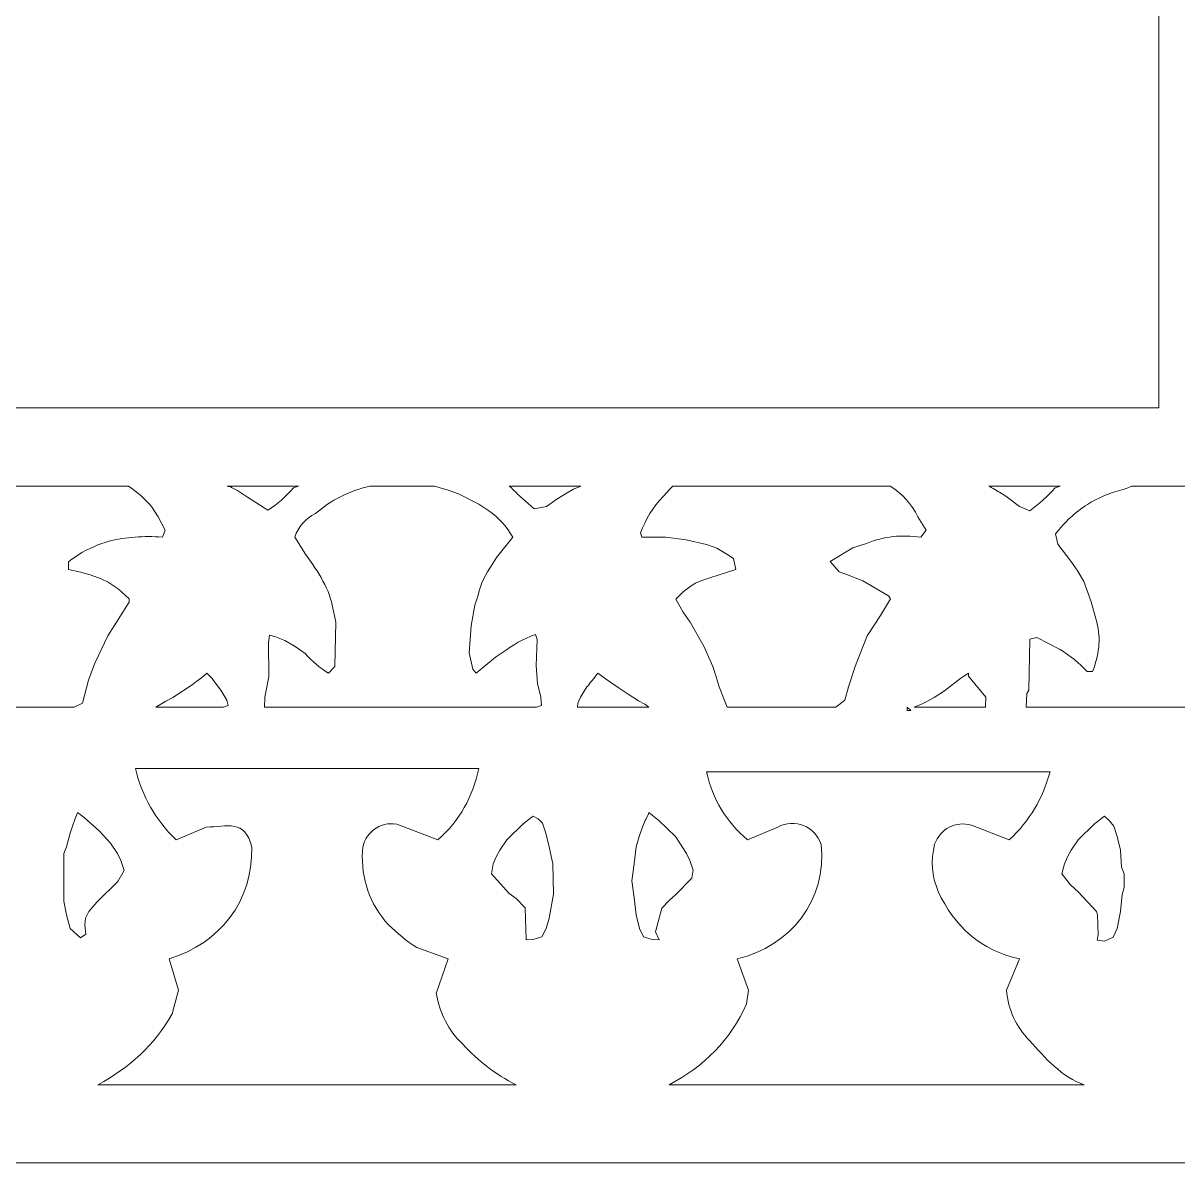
# Model space of a CAD drawing. Header units: centimetres. Extents: x -13.8 to 13.8, y -13.7 to 13.7.
# Drawn here: x -7.353 to -3.451, y 0.85 to 4.7 of the extents above; entities that cross this region are included whole.
import ezdxf

# ---------------------------------------------------------------- set-up
doc = ezdxf.new("R2010")
doc.units = ezdxf.units.CM
doc.header["$MEASUREMENT"] = 0
doc.layers.add('Layer 1', color=7, linetype='Continuous')

msp = doc.modelspace()

# ---------------------------------------------------------------- linework, layer by layer
at = {"layer": 'Layer 1', "lineweight": 0}
msp.add_lwpolyline([(-13.76315, 0.85022), (-0.94195, 0.85022), (-0.94195, 13.67104), (-13.76315, 13.67104), (-13.76315, 0.85022)], close=True, dxfattribs=at)
at = {"layer": 'Layer 1', "color": 7, "lineweight": 0}
msp.add_lwpolyline([(-11.18949, 3.40061), (-3.51539, 3.40061), (-3.51539, 11.10919), (-11.18949, 11.10919), (-11.18949, 3.40061)], close=True, dxfattribs=at)
for points, knots in [([(-7.7203, 3.1364), (-7.7203, 3.1364), (-6.99659, 3.1364), (-6.99659, 3.1364), (-6.99659, 3.1364), (-6.96688, 3.11621), (-6.94193, 3.09505), (-6.91925, 3.06705), (-6.91925, 3.06705), (-6.91925, 3.06705), (-6.8962, 3.03257), (-6.8962, 3.03257), (-6.8962, 3.03257), (-6.8962, 3.03257), (-6.87315, 2.9878), (-6.87315, 2.9878), (-6.87315, 2.9878), (-6.87315, 2.9878), (-6.88172, 2.96399), (-6.88172, 2.96399), (-6.88172, 2.96399), (-6.94591, 2.96857), (-7.00306, 2.96494), (-7.06537, 2.94952), (-7.06537, 2.94952), (-7.06537, 2.94952), (-7.09985, 2.93769), (-7.09985, 2.93769), (-7.09985, 2.93769), (-7.13642, 2.92226), (-7.16862, 2.9057), (-7.19949, 2.88073), (-7.19949, 2.88073), (-7.19949, 2.88073), (-7.19949, 2.85464), (-7.19949, 2.85464), (-7.19949, 2.85464), (-7.19949, 2.85464), (-7.15739, 2.84607), (-7.15739, 2.84607), (-7.15739, 2.84607), (-7.15739, 2.84607), (-7.1231, 2.83541), (-7.1231, 2.83541), (-7.1231, 2.83541), (-7.1231, 2.83541), (-7.08862, 2.82303), (-7.08862, 2.82303), (-7.08862, 2.82303), (-7.08862, 2.82303), (-7.06539, 2.8116), (-7.06539, 2.8116), (-7.06539, 2.8116), (-7.06539, 2.8116), (-7.03091, 2.78951), (-7.03091, 2.78951), (-7.03091, 2.78951), (-7.03091, 2.78951), (-6.99376, 2.75522), (-6.99376, 2.75522), (-6.99376, 2.75522), (-6.99376, 2.75522), (-6.99376, 2.74437), (-6.99376, 2.74437), (-6.99376, 2.74437), (-6.99376, 2.74437), (-7.04443, 2.66494), (-7.04443, 2.66494), (-7.04443, 2.66494), (-7.04443, 2.66494), (-7.06652, 2.63046), (-7.06652, 2.63046), (-7.06652, 2.63046), (-7.06652, 2.63046), (-7.11052, 2.53862), (-7.11052, 2.53862), (-7.11052, 2.53862), (-7.11052, 2.53862), (-7.13166, 2.4811), (-7.13166, 2.4811), (-7.13166, 2.4811), (-7.13166, 2.4811), (-7.15166, 2.40358), (-7.15166, 2.40358), (-7.15166, 2.40358), (-7.15166, 2.40358), (-7.18024, 2.38948), (-7.18024, 2.38948), (-7.18024, 2.38948), (-7.18024, 2.38948), (-7.54793, 2.38948), (-7.54793, 2.38948), (-7.54793, 2.38948), (-7.54793, 2.38948), (-7.5624, 2.43539), (-7.5624, 2.43539), (-7.5624, 2.43539), (-7.5624, 2.43539), (-7.57288, 2.46987), (-7.57288, 2.46987), (-7.57288, 2.46987), (-7.57288, 2.46987), (-7.5845, 2.50416), (-7.5845, 2.50416), (-7.5845, 2.50416), (-7.5845, 2.50416), (-7.60622, 2.5615), (-7.60622, 2.5615), (-7.60622, 2.5615), (-7.60622, 2.5615), (-7.61993, 2.59598), (-7.61993, 2.59598), (-7.61993, 2.59598), (-7.61993, 2.59598), (-7.63136, 2.61903), (-7.63136, 2.61903), (-7.63136, 2.61903), (-7.63136, 2.61903), (-7.65232, 2.65351), (-7.65232, 2.65351), (-7.65232, 2.65351), (-7.65232, 2.65351), (-7.68412, 2.69923), (-7.68412, 2.69923), (-7.68412, 2.69923), (-7.68412, 2.69923), (-7.69822, 2.72246), (-7.69822, 2.72246), (-7.69822, 2.72246), (-7.69822, 2.72246), (-7.67441, 2.79141), (-7.67441, 2.79141), (-7.67441, 2.79141), (-7.62983, 2.81885), (-7.58773, 2.83636), (-7.53648, 2.84798), (-7.53648, 2.84798), (-7.53648, 2.84798), (-7.50219, 2.87084), (-7.50219, 2.87084), (-7.50219, 2.87084), (-7.50219, 2.87084), (-7.55971, 2.91579), (-7.55971, 2.91579), (-7.55971, 2.91579), (-7.55971, 2.91579), (-7.60543, 2.93122), (-7.60543, 2.93122), (-7.60543, 2.93122), (-7.60543, 2.93122), (-7.63991, 2.94265), (-7.63991, 2.94265), (-7.63991, 2.94265), (-7.63991, 2.94265), (-7.70886, 2.96189), (-7.70886, 2.96189), (-7.70886, 2.96189), (-7.70886, 2.96189), (-7.81192, 2.96398), (-7.81192, 2.96398), (-7.81192, 2.96398), (-7.81192, 2.96398), (-7.83232, 2.99808), (-7.83232, 2.99808), (-7.83232, 2.99808), (-7.83232, 2.99808), (-7.82089, 3.02113), (-7.82089, 3.02113), (-7.82089, 3.02113), (-7.82089, 3.02113), (-7.78755, 3.06704), (-7.78755, 3.06704), (-7.78755, 3.06704), (-7.78756, 3.06705), (-7.72507, 3.1305), (-7.7203, 3.1364)], [0, 0, 0, 0, 0.0222222, 0.0222222, 0.0222222, 0.0222222, 0.0444444, 0.0444444, 0.0444444, 0.0444444, 0.0666667, 0.0666667, 0.0666667, 0.0666667, 0.0888889, 0.0888889, 0.0888889, 0.0888889, 0.1111111, 0.1111111, 0.1111111, 0.1111111, 0.1333333, 0.1333333, 0.1333333, 0.1333333, 0.1555556, 0.1555556, 0.1555556, 0.1555556, 0.1777778, 0.1777778, 0.1777778, 0.1777778, 0.2, 0.2, 0.2, 0.2, 0.2222222, 0.2222222, 0.2222222, 0.2222222, 0.2444444, 0.2444444, 0.2444444, 0.2444444, 0.2666667, 0.2666667, 0.2666667, 0.2666667, 0.2888889, 0.2888889, 0.2888889, 0.2888889, 0.3111111, 0.3111111, 0.3111111, 0.3111111, 0.3333333, 0.3333333, 0.3333333, 0.3333333, 0.3555556, 0.3555556, 0.3555556, 0.3555556, 0.3777778, 0.3777778, 0.3777778, 0.3777778, 0.4, 0.4, 0.4, 0.4, 0.4222222, 0.4222222, 0.4222222, 0.4222222, 0.4444444, 0.4444444, 0.4444444, 0.4444444, 0.4666667, 0.4666667, 0.4666667, 0.4666667, 0.4888889, 0.4888889, 0.4888889, 0.4888889, 0.5111111, 0.5111111, 0.5111111, 0.5111111, 0.5333333, 0.5333333, 0.5333333, 0.5333333, 0.5555556, 0.5555556, 0.5555556, 0.5555556, 0.5777778, 0.5777778, 0.5777778, 0.5777778, 0.6, 0.6, 0.6, 0.6, 0.6222222, 0.6222222, 0.6222222, 0.6222222, 0.6444444, 0.6444444, 0.6444444, 0.6444444, 0.6666667, 0.6666667, 0.6666667, 0.6666667, 0.6888889, 0.6888889, 0.6888889, 0.6888889, 0.7111111, 0.7111111, 0.7111111, 0.7111111, 0.7333333, 0.7333333, 0.7333333, 0.7333333, 0.7555556, 0.7555556, 0.7555556, 0.7555556, 0.7777778, 0.7777778, 0.7777778, 0.7777778, 0.8, 0.8, 0.8, 0.8, 0.8222222, 0.8222222, 0.8222222, 0.8222222, 0.8444444, 0.8444444, 0.8444444, 0.8444444, 0.8666667, 0.8666667, 0.8666667, 0.8666667, 0.8888889, 0.8888889, 0.8888889, 0.8888889, 0.9111111, 0.9111111, 0.9111111, 0.9111111, 0.9333333, 0.9333333, 0.9333333, 0.9333333, 0.9555556, 0.9555556, 0.9555556, 0.9555556, 1, 1, 1, 1]), ([(-6.66321, 3.1364), (-6.66321, 3.1364), (-6.42205, 3.1364), (-6.42205, 3.1364), (-6.42205, 3.1364), (-6.42205, 3.1364), (-6.43959, 3.1305), (-6.43959, 3.1305), (-6.43959, 3.1305), (-6.46568, 3.10079), (-6.49198, 3.07544), (-6.52569, 3.05467), (-6.52569, 3.05467), (-6.52569, 3.05467), (-6.59464, 3.09867), (-6.59464, 3.09867), (-6.59464, 3.09867), (-6.59464, 3.09867), (-6.62798, 3.1219), (-6.62798, 3.1219), (-6.62798, 3.1219), (-6.62798, 3.1219), (-6.64798, 3.13219), (-6.64798, 3.13219), (-6.64798, 3.13219), (-6.64797, 3.13222), (-6.65676, 3.13431), (-6.66321, 3.1364)], [0, 0, 0, 0, 0.125, 0.125, 0.125, 0.125, 0.25, 0.25, 0.25, 0.25, 0.375, 0.375, 0.375, 0.375, 0.5, 0.5, 0.5, 0.5, 0.625, 0.625, 0.625, 0.625, 0.75, 0.75, 0.75, 0.75, 1, 1, 1, 1]), ([(-6.18069, 3.1364), (-6.18069, 3.1364), (-5.96257, 3.1364), (-5.96257, 3.1364), (-5.96257, 3.1364), (-5.96257, 3.1364), (-5.91666, 3.12251), (-5.91666, 3.12251), (-5.91666, 3.12251), (-5.91666, 3.12251), (-5.88218, 3.11013), (-5.88218, 3.11013), (-5.88218, 3.11013), (-5.88218, 3.11013), (-5.81341, 3.07565), (-5.81341, 3.07565), (-5.81341, 3.07565), (-5.81341, 3.07565), (-5.77893, 3.053), (-5.77893, 3.053), (-5.77893, 3.053), (-5.74445, 3.02821), (-5.71948, 3.0008), (-5.69852, 2.96384), (-5.69852, 2.96384), (-5.69852, 2.96384), (-5.75302, 2.8947), (-5.75302, 2.8947), (-5.75302, 2.8947), (-5.75302, 2.8947), (-5.76749, 2.87165), (-5.76749, 2.87165), (-5.76749, 2.87165), (-5.79072, 2.83926), (-5.80673, 2.80725), (-5.81533, 2.76841), (-5.81533, 2.76841), (-5.81533, 2.76841), (-5.82676, 2.73372), (-5.82676, 2.73372), (-5.82676, 2.73372), (-5.82676, 2.73372), (-5.83914, 2.66495), (-5.83914, 2.66495), (-5.83914, 2.66495), (-5.83914, 2.66495), (-5.84504, 2.57311), (-5.84504, 2.57311), (-5.84504, 2.57311), (-5.84504, 2.57311), (-5.83324, 2.51768), (-5.83324, 2.51768), (-5.83324, 2.51768), (-5.83324, 2.51768), (-5.822, 2.50416), (-5.822, 2.50416), (-5.822, 2.50416), (-5.822, 2.50416), (-5.75609, 2.55866), (-5.75609, 2.55866), (-5.75609, 2.55866), (-5.75609, 2.55866), (-5.73302, 2.57427), (-5.73302, 2.57427), (-5.73302, 2.57427), (-5.69759, 2.59922), (-5.66349, 2.62076), (-5.62197, 2.63523), (-5.62197, 2.63523), (-5.62197, 2.63523), (-5.61625, 2.61827), (-5.61625, 2.61827), (-5.61625, 2.61827), (-5.61625, 2.61827), (-5.61892, 2.53064), (-5.61892, 2.53064), (-5.61892, 2.53064), (-5.61892, 2.53064), (-5.61511, 2.46987), (-5.61511, 2.46987), (-5.61511, 2.46987), (-5.61511, 2.46987), (-5.60368, 2.42357), (-5.60368, 2.42357), (-5.60368, 2.42357), (-5.60368, 2.42357), (-5.60177, 2.39499), (-5.60177, 2.39499), (-5.60177, 2.39499), (-5.60177, 2.39499), (-5.61796, 2.38946), (-5.61796, 2.38946), (-5.61796, 2.38946), (-5.61796, 2.38946), (-6.53717, 2.38948), (-6.53717, 2.38948), (-6.53717, 2.38948), (-6.53717, 2.38948), (-6.53545, 2.42358), (-6.53545, 2.42358), (-6.53545, 2.42358), (-6.53545, 2.42358), (-6.5227, 2.49253), (-6.5227, 2.49253), (-6.5227, 2.49253), (-6.5227, 2.49253), (-6.52365, 2.6076), (-6.52365, 2.6076), (-6.52365, 2.6076), (-6.52365, 2.6076), (-6.51984, 2.63237), (-6.51984, 2.63237), (-6.51984, 2.63237), (-6.51984, 2.63237), (-6.50156, 2.62875), (-6.50156, 2.62875), (-6.50156, 2.62875), (-6.50156, 2.62875), (-6.46822, 2.61523), (-6.46822, 2.61523), (-6.46822, 2.61523), (-6.46822, 2.61523), (-6.43374, 2.59427), (-6.43374, 2.59427), (-6.43374, 2.59427), (-6.43374, 2.59427), (-6.39926, 2.57046), (-6.39926, 2.57046), (-6.39926, 2.57046), (-6.37545, 2.54456), (-6.35126, 2.52246), (-6.32057, 2.50434), (-6.32057, 2.50434), (-6.32057, 2.50434), (-6.29961, 2.52701), (-6.29961, 2.52701), (-6.29961, 2.52701), (-6.29961, 2.52701), (-6.2958, 2.67695), (-6.2958, 2.67695), (-6.2958, 2.67695), (-6.2958, 2.67695), (-6.31027, 2.74553), (-6.31027, 2.74553), (-6.31027, 2.74553), (-6.31027, 2.74553), (-6.3217, 2.78001), (-6.3217, 2.78001), (-6.3217, 2.78001), (-6.33694, 2.81277), (-6.35295, 2.8425), (-6.37427, 2.87182), (-6.37427, 2.87182), (-6.37427, 2.87182), (-6.39827, 2.90611), (-6.39827, 2.90611), (-6.39827, 2.90611), (-6.39827, 2.90611), (-6.43484, 2.96363), (-6.43484, 2.96363), (-6.43484, 2.96363), (-6.42169, 3.00041), (-6.39978, 3.0261), (-6.36475, 3.04401), (-6.36475, 3.04401), (-6.31079, 3.08859), (-6.25499, 3.11944), (-6.18069, 3.1364)], [0, 0, 0, 0, 0.0232558, 0.0232558, 0.0232558, 0.0232558, 0.0465116, 0.0465116, 0.0465116, 0.0465116, 0.0697674, 0.0697674, 0.0697674, 0.0697674, 0.0930233, 0.0930233, 0.0930233, 0.0930233, 0.1162791, 0.1162791, 0.1162791, 0.1162791, 0.1395349, 0.1395349, 0.1395349, 0.1395349, 0.1627907, 0.1627907, 0.1627907, 0.1627907, 0.1860465, 0.1860465, 0.1860465, 0.1860465, 0.2093023, 0.2093023, 0.2093023, 0.2093023, 0.2325581, 0.2325581, 0.2325581, 0.2325581, 0.255814, 0.255814, 0.255814, 0.255814, 0.2790698, 0.2790698, 0.2790698, 0.2790698, 0.3023256, 0.3023256, 0.3023256, 0.3023256, 0.3255814, 0.3255814, 0.3255814, 0.3255814, 0.3488372, 0.3488372, 0.3488372, 0.3488372, 0.372093, 0.372093, 0.372093, 0.372093, 0.3953488, 0.3953488, 0.3953488, 0.3953488, 0.4186047, 0.4186047, 0.4186047, 0.4186047, 0.4418605, 0.4418605, 0.4418605, 0.4418605, 0.4651163, 0.4651163, 0.4651163, 0.4651163, 0.4883721, 0.4883721, 0.4883721, 0.4883721, 0.5116279, 0.5116279, 0.5116279, 0.5116279, 0.5348837, 0.5348837, 0.5348837, 0.5348837, 0.5581395, 0.5581395, 0.5581395, 0.5581395, 0.5813953, 0.5813953, 0.5813953, 0.5813953, 0.6046512, 0.6046512, 0.6046512, 0.6046512, 0.627907, 0.627907, 0.627907, 0.627907, 0.6511628, 0.6511628, 0.6511628, 0.6511628, 0.6744186, 0.6744186, 0.6744186, 0.6744186, 0.6976744, 0.6976744, 0.6976744, 0.6976744, 0.7209302, 0.7209302, 0.7209302, 0.7209302, 0.744186, 0.744186, 0.744186, 0.744186, 0.7674419, 0.7674419, 0.7674419, 0.7674419, 0.7906977, 0.7906977, 0.7906977, 0.7906977, 0.8139535, 0.8139535, 0.8139535, 0.8139535, 0.8372093, 0.8372093, 0.8372093, 0.8372093, 0.8604651, 0.8604651, 0.8604651, 0.8604651, 0.8837209, 0.8837209, 0.8837209, 0.8837209, 0.9069767, 0.9069767, 0.9069767, 0.9069767, 0.9302326, 0.9302326, 0.9302326, 0.9302326, 0.9534884, 0.9534884, 0.9534884, 0.9534884, 1, 1, 1, 1]), ([(-5.70995, 3.1364), (-5.70995, 3.1364), (-5.46857, 3.1364), (-5.46857, 3.1364), (-5.46857, 3.1364), (-5.46857, 3.1364), (-5.49352, 3.12555), (-5.49352, 3.12555), (-5.49352, 3.12555), (-5.49352, 3.12555), (-5.51487, 3.11393), (-5.51487, 3.11393), (-5.51487, 3.11393), (-5.51487, 3.11393), (-5.54935, 3.09184), (-5.54935, 3.09184), (-5.54935, 3.09184), (-5.54935, 3.09184), (-5.58383, 3.06707), (-5.58383, 3.06707), (-5.58383, 3.06707), (-5.58383, 3.06707), (-5.62651, 3.05945), (-5.62651, 3.05945), (-5.62651, 3.05945), (-5.62651, 3.05945), (-5.68403, 3.11184), (-5.68403, 3.11184), (-5.68403, 3.11184), (-5.68404, 3.11182), (-5.70328, 3.1305), (-5.70995, 3.1364)], [0, 0, 0, 0, 0.1111111, 0.1111111, 0.1111111, 0.1111111, 0.2222222, 0.2222222, 0.2222222, 0.2222222, 0.3333333, 0.3333333, 0.3333333, 0.3333333, 0.4444444, 0.4444444, 0.4444444, 0.4444444, 0.5555556, 0.5555556, 0.5555556, 0.5555556, 0.6666667, 0.6666667, 0.6666667, 0.6666667, 0.7777778, 0.7777778, 0.7777778, 0.7777778, 1, 1, 1, 1]), ([(-5.15848, 3.1364), (-5.15848, 3.1364), (-4.42296, 3.1364), (-4.42296, 3.1364), (-4.42296, 3.1364), (-4.38182, 3.10915), (-4.35152, 3.07695), (-4.32943, 3.03258), (-4.32943, 3.03258), (-4.32943, 3.03258), (-4.30162, 2.98781), (-4.30162, 2.98781), (-4.30162, 2.98781), (-4.30162, 2.98781), (-4.31953, 2.964), (-4.31953, 2.964), (-4.31953, 2.964), (-4.38411, 2.97239), (-4.44298, 2.96762), (-4.50355, 2.94267), (-4.50355, 2.94267), (-4.50355, 2.94267), (-4.54985, 2.92743), (-4.54985, 2.92743), (-4.54985, 2.92743), (-4.54985, 2.92743), (-4.62645, 2.88134), (-4.62645, 2.88134), (-4.62645, 2.88134), (-4.62645, 2.88134), (-4.59578, 2.84686), (-4.59578, 2.84686), (-4.59578, 2.84686), (-4.59578, 2.84686), (-4.57255, 2.83924), (-4.57255, 2.83924), (-4.57255, 2.83924), (-4.57255, 2.83924), (-4.5154, 2.81619), (-4.5154, 2.81619), (-4.5154, 2.81619), (-4.5154, 2.81619), (-4.42891, 2.7655), (-4.42891, 2.7655), (-4.42891, 2.7655), (-4.42891, 2.7655), (-4.42243, 2.75521), (-4.42243, 2.75521), (-4.42243, 2.75521), (-4.42243, 2.75521), (-4.45577, 2.6992), (-4.45577, 2.6992), (-4.45577, 2.6992), (-4.45577, 2.6992), (-4.50093, 2.63043), (-4.50093, 2.63043), (-4.50093, 2.63043), (-4.50093, 2.63043), (-4.52855, 2.56148), (-4.52855, 2.56148), (-4.52855, 2.56148), (-4.52855, 2.56148), (-4.5413, 2.527), (-4.5413, 2.527), (-4.5413, 2.527), (-4.5413, 2.527), (-4.56397, 2.45805), (-4.56397, 2.45805), (-4.56397, 2.45805), (-4.56397, 2.45805), (-4.57635, 2.41328), (-4.57635, 2.41328), (-4.57635, 2.41328), (-4.57635, 2.41328), (-4.60702, 2.38947), (-4.60702, 2.38947), (-4.60702, 2.38947), (-4.60702, 2.38947), (-4.97451, 2.38948), (-4.97451, 2.38948), (-4.97451, 2.38948), (-4.97451, 2.38948), (-5.00062, 2.45806), (-5.00062, 2.45806), (-5.00062, 2.45806), (-5.00062, 2.45806), (-5.0111, 2.49254), (-5.0111, 2.49254), (-5.0111, 2.49254), (-5.0111, 2.49254), (-5.02272, 2.52702), (-5.02272, 2.52702), (-5.02272, 2.52702), (-5.02272, 2.52702), (-5.05339, 2.59597), (-5.05339, 2.59597), (-5.05339, 2.59597), (-5.05339, 2.59597), (-5.0993, 2.67654), (-5.0993, 2.67654), (-5.0993, 2.67654), (-5.0993, 2.67654), (-5.12235, 2.71102), (-5.12235, 2.71102), (-5.12235, 2.71102), (-5.12235, 2.71102), (-5.14712, 2.75407), (-5.14712, 2.75407), (-5.14712, 2.75407), (-5.11569, 2.78989), (-5.07949, 2.81522), (-5.03224, 2.82627), (-5.03224, 2.82627), (-5.03224, 2.82627), (-4.94424, 2.85466), (-4.94424, 2.85466), (-4.94424, 2.85466), (-4.94424, 2.85466), (-4.95281, 2.89199), (-4.95281, 2.89199), (-4.95281, 2.89199), (-4.95281, 2.89199), (-4.9749, 2.90609), (-4.9749, 2.90609), (-4.9749, 2.90609), (-4.9749, 2.90609), (-5.00938, 2.92646), (-5.00938, 2.92646), (-5.00938, 2.92646), (-5.00938, 2.92646), (-5.04386, 2.93884), (-5.04386, 2.93884), (-5.04386, 2.93884), (-5.04386, 2.93884), (-5.11263, 2.95503), (-5.11263, 2.95503), (-5.11263, 2.95503), (-5.11263, 2.95503), (-5.18121, 2.96397), (-5.18121, 2.96397), (-5.18121, 2.96397), (-5.18121, 2.96397), (-5.26195, 2.96397), (-5.26195, 2.96397), (-5.26195, 2.96397), (-5.26195, 2.96397), (-5.26671, 2.97807), (-5.26671, 2.97807), (-5.26671, 2.97807), (-5.24803, 3.02419), (-5.22594, 3.0657), (-5.19011, 3.10152), (-5.19011, 3.10152), (-5.19007, 3.10152), (-5.16321, 3.1305), (-5.15848, 3.1364)], [0, 0, 0, 0, 0.025, 0.025, 0.025, 0.025, 0.05, 0.05, 0.05, 0.05, 0.075, 0.075, 0.075, 0.075, 0.1, 0.1, 0.1, 0.1, 0.125, 0.125, 0.125, 0.125, 0.15, 0.15, 0.15, 0.15, 0.175, 0.175, 0.175, 0.175, 0.2, 0.2, 0.2, 0.2, 0.225, 0.225, 0.225, 0.225, 0.25, 0.25, 0.25, 0.25, 0.275, 0.275, 0.275, 0.275, 0.3, 0.3, 0.3, 0.3, 0.325, 0.325, 0.325, 0.325, 0.35, 0.35, 0.35, 0.35, 0.375, 0.375, 0.375, 0.375, 0.4, 0.4, 0.4, 0.4, 0.425, 0.425, 0.425, 0.425, 0.45, 0.45, 0.45, 0.45, 0.475, 0.475, 0.475, 0.475, 0.5, 0.5, 0.5, 0.5, 0.525, 0.525, 0.525, 0.525, 0.55, 0.55, 0.55, 0.55, 0.575, 0.575, 0.575, 0.575, 0.6, 0.6, 0.6, 0.6, 0.625, 0.625, 0.625, 0.625, 0.65, 0.65, 0.65, 0.65, 0.675, 0.675, 0.675, 0.675, 0.7, 0.7, 0.7, 0.7, 0.725, 0.725, 0.725, 0.725, 0.75, 0.75, 0.75, 0.75, 0.775, 0.775, 0.775, 0.775, 0.8, 0.8, 0.8, 0.8, 0.825, 0.825, 0.825, 0.825, 0.85, 0.85, 0.85, 0.85, 0.875, 0.875, 0.875, 0.875, 0.9, 0.9, 0.9, 0.9, 0.925, 0.925, 0.925, 0.925, 0.95, 0.95, 0.95, 0.95, 1, 1, 1, 1]), ([(-4.08996, 3.1364), (-4.08996, 3.1364), (-3.84879, 3.1364), (-3.84879, 3.1364), (-3.84879, 3.1364), (-3.84879, 3.1364), (-3.86594, 3.1305), (-3.86594, 3.1305), (-3.86594, 3.1305), (-3.89298, 3.10116), (-3.91986, 3.07584), (-3.95204, 3.05258), (-3.95204, 3.05258), (-3.95204, 3.05258), (-3.9867, 3.06801), (-3.9867, 3.06801), (-3.9867, 3.06801), (-3.9867, 3.06801), (-4.03282, 3.10249), (-4.03282, 3.10249), (-4.03282, 3.10249), (-4.03282, 3.10249), (-4.05454, 3.11601), (-4.05454, 3.11601), (-4.05454, 3.11601), (-4.05453, 3.116), (-4.08347, 3.13314), (-4.08996, 3.1364)], [0, 0, 0, 0, 0.125, 0.125, 0.125, 0.125, 0.25, 0.25, 0.25, 0.25, 0.375, 0.375, 0.375, 0.375, 0.5, 0.5, 0.5, 0.5, 0.625, 0.625, 0.625, 0.625, 0.75, 0.75, 0.75, 0.75, 1, 1, 1, 1]), ([(-3.60759, 3.1364), (-3.60759, 3.1364), (-3.28565, 3.1364), (-3.28565, 3.1364), (-3.28565, 3.1364), (-3.28565, 3.1364), (-3.24774, 3.07848), (-3.24774, 3.07848), (-3.24774, 3.07848), (-3.24774, 3.07848), (-3.15649, 2.96876), (-3.15649, 2.96876), (-3.15649, 2.96876), (-3.15649, 2.96876), (-3.15173, 2.96379), (-3.15173, 2.96379), (-3.15173, 2.96379), (-3.15173, 2.96379), (-3.14525, 2.94056), (-3.14525, 2.94056), (-3.14525, 2.94056), (-3.14525, 2.94056), (-3.1902, 2.88341), (-3.1902, 2.88341), (-3.1902, 2.88341), (-3.1902, 2.88341), (-3.23155, 2.80263), (-3.23155, 2.80263), (-3.23155, 2.80263), (-3.23155, 2.80263), (-3.24089, 2.77996), (-3.24089, 2.77996), (-3.24089, 2.77996), (-3.24089, 2.77996), (-3.25327, 2.74548), (-3.25327, 2.74548), (-3.25327, 2.74548), (-3.25327, 2.74548), (-3.26602, 2.68796), (-3.26602, 2.68796), (-3.26602, 2.68796), (-3.26602, 2.68796), (-3.27422, 2.60795), (-3.27422, 2.60795), (-3.27422, 2.60795), (-3.27422, 2.60795), (-3.26602, 2.5386), (-3.26602, 2.5386), (-3.26602, 2.5386), (-3.26602, 2.5386), (-3.26012, 2.50526), (-3.26012, 2.50526), (-3.26012, 2.50526), (-3.26012, 2.50526), (-3.21707, 2.50526), (-3.21707, 2.50526), (-3.21707, 2.50526), (-3.18603, 2.53384), (-3.16106, 2.55783), (-3.12486, 2.58088), (-3.12486, 2.58088), (-3.12486, 2.58088), (-3.06199, 2.60964), (-3.06199, 2.60964), (-3.06199, 2.60964), (-3.06199, 2.60964), (-3.05609, 2.48145), (-3.05609, 2.48145), (-3.05609, 2.48145), (-3.05609, 2.48145), (-3.03876, 2.40353), (-3.03876, 2.40353), (-3.03876, 2.40353), (-3.03876, 2.40353), (-3.05609, 2.38943), (-3.05609, 2.38943), (-3.05609, 2.38943), (-3.05609, 2.38943), (-3.96346, 2.38943), (-3.96346, 2.38943), (-3.96346, 2.38943), (-3.96346, 2.38943), (-3.96174, 2.43534), (-3.96174, 2.43534), (-3.96174, 2.43534), (-3.96174, 2.43534), (-3.95526, 2.44658), (-3.95526, 2.44658), (-3.95526, 2.44658), (-3.95526, 2.44658), (-3.95201, 2.61935), (-3.95201, 2.61935), (-3.95201, 2.61935), (-3.95201, 2.61935), (-3.92838, 2.62544), (-3.92838, 2.62544), (-3.92838, 2.62544), (-3.92838, 2.62544), (-3.84877, 2.58448), (-3.84877, 2.58448), (-3.84877, 2.58448), (-3.81448, 2.56239), (-3.78532, 2.54008), (-3.7577, 2.50981), (-3.7577, 2.50981), (-3.7577, 2.50981), (-3.73942, 2.50962), (-3.73942, 2.50962), (-3.73942, 2.50962), (-3.71902, 2.56373), (-3.70989, 2.61953), (-3.72532, 2.67668), (-3.72532, 2.67668), (-3.72532, 2.67668), (-3.74474, 2.74545), (-3.74474, 2.74545), (-3.74474, 2.74545), (-3.74474, 2.74545), (-3.76911, 2.8144), (-3.76911, 2.8144), (-3.76911, 2.8144), (-3.76911, 2.8144), (-3.78951, 2.84888), (-3.78951, 2.84888), (-3.78951, 2.84888), (-3.78951, 2.84888), (-3.81256, 2.88336), (-3.81256, 2.88336), (-3.81256, 2.88336), (-3.81256, 2.88336), (-3.85733, 2.94051), (-3.85733, 2.94051), (-3.85733, 2.94051), (-3.85733, 2.94051), (-3.86495, 2.97499), (-3.86495, 2.97499), (-3.86495, 2.97499), (-3.83315, 3.01521), (-3.79999, 3.04624), (-3.75692, 3.07463), (-3.75692, 3.07463), (-3.71977, 3.09693), (-3.68358, 3.1135), (-3.64111, 3.1236), (-3.64111, 3.1236), (-3.64112, 3.12362), (-3.61236, 3.13314), (-3.60759, 3.1364)], [0, 0, 0, 0, 0.0263158, 0.0263158, 0.0263158, 0.0263158, 0.0526316, 0.0526316, 0.0526316, 0.0526316, 0.0789474, 0.0789474, 0.0789474, 0.0789474, 0.1052632, 0.1052632, 0.1052632, 0.1052632, 0.1315789, 0.1315789, 0.1315789, 0.1315789, 0.1578947, 0.1578947, 0.1578947, 0.1578947, 0.1842105, 0.1842105, 0.1842105, 0.1842105, 0.2105263, 0.2105263, 0.2105263, 0.2105263, 0.2368421, 0.2368421, 0.2368421, 0.2368421, 0.2631579, 0.2631579, 0.2631579, 0.2631579, 0.2894737, 0.2894737, 0.2894737, 0.2894737, 0.3157895, 0.3157895, 0.3157895, 0.3157895, 0.3421053, 0.3421053, 0.3421053, 0.3421053, 0.3684211, 0.3684211, 0.3684211, 0.3684211, 0.3947368, 0.3947368, 0.3947368, 0.3947368, 0.4210526, 0.4210526, 0.4210526, 0.4210526, 0.4473684, 0.4473684, 0.4473684, 0.4473684, 0.4736842, 0.4736842, 0.4736842, 0.4736842, 0.5, 0.5, 0.5, 0.5, 0.5263158, 0.5263158, 0.5263158, 0.5263158, 0.5526316, 0.5526316, 0.5526316, 0.5526316, 0.5789474, 0.5789474, 0.5789474, 0.5789474, 0.6052632, 0.6052632, 0.6052632, 0.6052632, 0.6315789, 0.6315789, 0.6315789, 0.6315789, 0.6578947, 0.6578947, 0.6578947, 0.6578947, 0.6842105, 0.6842105, 0.6842105, 0.6842105, 0.7105263, 0.7105263, 0.7105263, 0.7105263, 0.7368421, 0.7368421, 0.7368421, 0.7368421, 0.7631579, 0.7631579, 0.7631579, 0.7631579, 0.7894737, 0.7894737, 0.7894737, 0.7894737, 0.8157895, 0.8157895, 0.8157895, 0.8157895, 0.8421053, 0.8421053, 0.8421053, 0.8421053, 0.8684211, 0.8684211, 0.8684211, 0.8684211, 0.8947368, 0.8947368, 0.8947368, 0.8947368, 0.9210526, 0.9210526, 0.9210526, 0.9210526, 0.9473684, 0.9473684, 0.9473684, 0.9473684, 1, 1, 1, 1]), ([(-6.73219, 2.50452), (-6.73219, 2.50452), (-6.71428, 2.48661), (-6.71428, 2.48661), (-6.71428, 2.48661), (-6.71428, 2.48661), (-6.70875, 2.47936), (-6.70875, 2.47936), (-6.70875, 2.47936), (-6.70875, 2.47936), (-6.68454, 2.4466), (-6.68454, 2.4466), (-6.68454, 2.4466), (-6.68454, 2.4466), (-6.66417, 2.41326), (-6.66417, 2.41326), (-6.66417, 2.41326), (-6.66417, 2.41326), (-6.65978, 2.39498), (-6.65978, 2.39498), (-6.65978, 2.39498), (-6.65978, 2.39498), (-6.67502, 2.38945), (-6.67502, 2.38945), (-6.67502, 2.38945), (-6.67502, 2.38945), (-6.90438, 2.38945), (-6.90438, 2.38945), (-6.90438, 2.38945), (-6.90438, 2.38945), (-6.87028, 2.40945), (-6.87028, 2.40945), (-6.87028, 2.40945), (-6.87028, 2.40945), (-6.84723, 2.4226), (-6.84723, 2.4226), (-6.84723, 2.4226), (-6.84723, 2.4226), (-6.77828, 2.46776), (-6.77828, 2.46776), (-6.77828, 2.46776), (-6.77828, 2.46774), (-6.73769, 2.49727), (-6.73219, 2.50452)], [0, 0, 0, 0, 0.0833333, 0.0833333, 0.0833333, 0.0833333, 0.1666667, 0.1666667, 0.1666667, 0.1666667, 0.25, 0.25, 0.25, 0.25, 0.3333333, 0.3333333, 0.3333333, 0.3333333, 0.4166667, 0.4166667, 0.4166667, 0.4166667, 0.5, 0.5, 0.5, 0.5, 0.5833333, 0.5833333, 0.5833333, 0.5833333, 0.6666667, 0.6666667, 0.6666667, 0.6666667, 0.75, 0.75, 0.75, 0.75, 0.8333333, 0.8333333, 0.8333333, 0.8333333, 1, 1, 1, 1]), ([(-5.41107, 2.50452), (-5.41107, 2.50452), (-5.37773, 2.48052), (-5.37773, 2.48052), (-5.37773, 2.48052), (-5.37773, 2.48052), (-5.34249, 2.45631), (-5.34249, 2.45631), (-5.34249, 2.45631), (-5.34249, 2.45631), (-5.30801, 2.43326), (-5.30801, 2.43326), (-5.30801, 2.43326), (-5.30801, 2.43326), (-5.27353, 2.41154), (-5.27353, 2.41154), (-5.27353, 2.41154), (-5.27353, 2.41154), (-5.2522, 2.39974), (-5.2522, 2.39974), (-5.2522, 2.39974), (-5.2522, 2.39974), (-5.23886, 2.38945), (-5.23886, 2.38945), (-5.23886, 2.38945), (-5.23886, 2.38945), (-5.48005, 2.38945), (-5.48005, 2.38945), (-5.48005, 2.38945), (-5.48005, 2.38945), (-5.47836, 2.40355), (-5.47836, 2.40355), (-5.47836, 2.40355), (-5.47836, 2.40355), (-5.46979, 2.42355), (-5.46979, 2.42355), (-5.46979, 2.42355), (-5.46979, 2.42355), (-5.4477, 2.45803), (-5.4477, 2.45803), (-5.4477, 2.45803), (-5.44764, 2.45803), (-5.41621, 2.49727), (-5.41107, 2.50452)], [0, 0, 0, 0, 0.0833333, 0.0833333, 0.0833333, 0.0833333, 0.1666667, 0.1666667, 0.1666667, 0.1666667, 0.25, 0.25, 0.25, 0.25, 0.3333333, 0.3333333, 0.3333333, 0.3333333, 0.4166667, 0.4166667, 0.4166667, 0.4166667, 0.5, 0.5, 0.5, 0.5, 0.5833333, 0.5833333, 0.5833333, 0.5833333, 0.6666667, 0.6666667, 0.6666667, 0.6666667, 0.75, 0.75, 0.75, 0.75, 0.8333333, 0.8333333, 0.8333333, 0.8333333, 1, 1, 1, 1]), ([(-4.15891, 2.50452), (-4.15891, 2.50452), (-4.15891, 2.4946), (-4.15891, 2.4946), (-4.15891, 2.4946), (-4.15891, 2.4946), (-4.09967, 2.42353), (-4.09967, 2.42353), (-4.09967, 2.42353), (-4.09967, 2.42353), (-4.10136, 2.38943), (-4.10136, 2.38943), (-4.10136, 2.38943), (-4.10136, 2.38943), (-4.34274, 2.38943), (-4.34274, 2.38943), (-4.34274, 2.38943), (-4.34274, 2.38943), (-4.31779, 2.39972), (-4.31779, 2.39972), (-4.31779, 2.39972), (-4.31779, 2.39972), (-4.29683, 2.41038), (-4.29683, 2.41038), (-4.29683, 2.41038), (-4.29683, 2.41038), (-4.27418, 2.42258), (-4.27418, 2.42258), (-4.27418, 2.42258), (-4.27418, 2.42258), (-4.2397, 2.44488), (-4.2397, 2.44488), (-4.2397, 2.44488), (-4.2397, 2.44488), (-4.18483, 2.48774), (-4.18483, 2.48774), (-4.18483, 2.48774), (-4.18481, 2.48774), (-4.16481, 2.49936), (-4.15891, 2.50452)], [0, 0, 0, 0, 0.0909091, 0.0909091, 0.0909091, 0.0909091, 0.1818182, 0.1818182, 0.1818182, 0.1818182, 0.2727273, 0.2727273, 0.2727273, 0.2727273, 0.3636364, 0.3636364, 0.3636364, 0.3636364, 0.4545455, 0.4545455, 0.4545455, 0.4545455, 0.5454545, 0.5454545, 0.5454545, 0.5454545, 0.6363636, 0.6363636, 0.6363636, 0.6363636, 0.7272727, 0.7272727, 0.7272727, 0.7272727, 0.8181818, 0.8181818, 0.8181818, 0.8181818, 1, 1, 1, 1]), ([(-6.97336, 2.18257), (-6.97336, 2.18257), (-6.64226, 2.18238), (-6.64226, 2.18238), (-6.64226, 2.18238), (-6.64226, 2.18238), (-5.8134, 2.18257), (-5.8134, 2.18257), (-5.8134, 2.18257), (-5.83436, 2.08541), (-5.87608, 2.0075), (-5.95114, 1.94159), (-5.95114, 1.94159), (-5.95114, 1.94159), (-6.08962, 1.99474), (-6.08962, 1.99474), (-6.08962, 1.99474), (-6.14907, 2.00427), (-6.20088, 1.96407), (-6.20641, 1.90425), (-6.20641, 1.90425), (-6.21003, 1.80842), (-6.18299, 1.72632), (-6.11859, 1.65469), (-6.11859, 1.65469), (-6.08792, 1.62572), (-6.05782, 1.60003), (-6.02202, 1.57754), (-6.02202, 1.57754), (-6.02202, 1.57754), (-5.91666, 1.53944), (-5.91666, 1.53944), (-5.91666, 1.53944), (-5.91666, 1.53944), (-5.95667, 1.42228), (-5.95667, 1.42228), (-5.95667, 1.42228), (-5.94429, 1.35447), (-5.91743, 1.29883), (-5.86695, 1.25123), (-5.86695, 1.25123), (-5.81303, 1.19313), (-5.75797, 1.14968), (-5.68672, 1.11426), (-5.68672, 1.11426), (-5.68672, 1.11426), (-7.09986, 1.11427), (-7.09986, 1.11427), (-7.09986, 1.11427), (-6.99337, 1.17237), (-6.90878, 1.24685), (-6.84859, 1.3539), (-6.84859, 1.3539), (-6.84859, 1.3539), (-6.82726, 1.43333), (-6.82726, 1.43333), (-6.82726, 1.43333), (-6.82726, 1.43333), (-6.85869, 1.53945), (-6.85869, 1.53945), (-6.85869, 1.53945), (-6.68629, 1.59316), (-6.5777, 1.73262), (-6.57979, 1.91532), (-6.57979, 1.91532), (-6.60246, 2.01398), (-6.66496, 1.98485), (-6.73354, 1.98485), (-6.73354, 1.98485), (-6.73354, 1.98485), (-6.83564, 1.94141), (-6.83564, 1.94141), (-6.83564, 1.94141), (-6.90629, 2.01149), (-6.94973, 2.0856), (-6.97336, 2.18257)], [0, 0, 0, 0, 0.05, 0.05, 0.05, 0.05, 0.1, 0.1, 0.1, 0.1, 0.15, 0.15, 0.15, 0.15, 0.2, 0.2, 0.2, 0.2, 0.25, 0.25, 0.25, 0.25, 0.3, 0.3, 0.3, 0.3, 0.35, 0.35, 0.35, 0.35, 0.4, 0.4, 0.4, 0.4, 0.45, 0.45, 0.45, 0.45, 0.5, 0.5, 0.5, 0.5, 0.55, 0.55, 0.55, 0.55, 0.6, 0.6, 0.6, 0.6, 0.65, 0.65, 0.65, 0.65, 0.7, 0.7, 0.7, 0.7, 0.75, 0.75, 0.75, 0.75, 0.8, 0.8, 0.8, 0.8, 0.85, 0.85, 0.85, 0.85, 0.9, 0.9, 0.9, 0.9, 1, 1, 1, 1]), ([(-5.04341, 2.17133), (-5.04341, 2.17133), (-4.7348, 2.17133), (-4.7348, 2.17133), (-4.7348, 2.17133), (-4.7348, 2.17133), (-3.88326, 2.17133), (-3.88326, 2.17133), (-3.88326, 2.17133), (-3.90879, 2.07857), (-3.95089, 2.00731), (-4.021, 1.94159), (-4.021, 1.94159), (-4.021, 1.94159), (-4.14826, 1.99131), (-4.14826, 1.99131), (-4.14826, 1.99131), (-4.20292, 2.00578), (-4.25359, 1.97893), (-4.27322, 1.92635), (-4.27322, 1.92635), (-4.28674, 1.87034), (-4.2837, 1.82044), (-4.26084, 1.76747), (-4.26084, 1.76747), (-4.20827, 1.64917), (-4.11455, 1.56686), (-3.98652, 1.53964), (-3.98652, 1.53964), (-3.98652, 1.53964), (-4.03071, 1.43333), (-4.03071, 1.43333), (-4.03071, 1.43333), (-4.02346, 1.3657), (-3.99909, 1.31181), (-3.95165, 1.26283), (-3.95165, 1.26283), (-3.90289, 1.20719), (-3.84097, 1.13842), (-3.76803, 1.11424), (-3.76803, 1.11424), (-3.76803, 1.11424), (-5.16988, 1.11424), (-5.16988, 1.11424), (-5.16988, 1.11424), (-5.0514, 1.17729), (-4.96319, 1.26378), (-4.90852, 1.38798), (-4.90852, 1.38798), (-4.90852, 1.38798), (-4.90243, 1.4333), (-4.90243, 1.4333), (-4.90243, 1.4333), (-4.90243, 1.4333), (-4.93995, 1.53942), (-4.93995, 1.53942), (-4.93995, 1.53942), (-4.76011, 1.58133), (-4.63666, 1.73905), (-4.65592, 1.92632), (-4.65592, 1.92632), (-4.67915, 1.98765), (-4.74432, 2.01432), (-4.80337, 1.98479), (-4.80337, 1.98479), (-4.80337, 1.98479), (-4.90547, 1.94135), (-4.90547, 1.94135), (-4.90547, 1.94135), (-4.9771, 2.00501), (-5.02359, 2.07663), (-5.04341, 2.17133)], [0, 0, 0, 0, 0.0526316, 0.0526316, 0.0526316, 0.0526316, 0.1052632, 0.1052632, 0.1052632, 0.1052632, 0.1578947, 0.1578947, 0.1578947, 0.1578947, 0.2105263, 0.2105263, 0.2105263, 0.2105263, 0.2631579, 0.2631579, 0.2631579, 0.2631579, 0.3157895, 0.3157895, 0.3157895, 0.3157895, 0.3684211, 0.3684211, 0.3684211, 0.3684211, 0.4210526, 0.4210526, 0.4210526, 0.4210526, 0.4736842, 0.4736842, 0.4736842, 0.4736842, 0.5263158, 0.5263158, 0.5263158, 0.5263158, 0.5789474, 0.5789474, 0.5789474, 0.5789474, 0.6315789, 0.6315789, 0.6315789, 0.6315789, 0.6842105, 0.6842105, 0.6842105, 0.6842105, 0.7368421, 0.7368421, 0.7368421, 0.7368421, 0.7894737, 0.7894737, 0.7894737, 0.7894737, 0.8421053, 0.8421053, 0.8421053, 0.8421053, 0.8947368, 0.8947368, 0.8947368, 0.8947368, 1, 1, 1, 1]), ([(-7.16881, 2.0334), (-7.16881, 2.0334), (-7.14614, 2.01684), (-7.14614, 2.01684), (-7.14614, 2.01684), (-7.14614, 2.01684), (-7.09415, 1.97054), (-7.09415, 1.97054), (-7.09415, 1.97054), (-7.09415, 1.97054), (-7.05682, 1.92977), (-7.05682, 1.92977), (-7.05682, 1.92977), (-7.05682, 1.92977), (-7.03415, 1.89529), (-7.03415, 1.89529), (-7.03415, 1.89529), (-7.03415, 1.89529), (-7.02232, 1.87206), (-7.02232, 1.87206), (-7.02232, 1.87206), (-7.02232, 1.87206), (-7.01166, 1.83756), (-7.01166, 1.83756), (-7.01166, 1.83756), (-7.01166, 1.83756), (-7.03203, 1.80041), (-7.03203, 1.80041), (-7.03203, 1.80041), (-7.03203, 1.80041), (-7.10347, 1.73069), (-7.10347, 1.73069), (-7.10347, 1.73069), (-7.10347, 1.73069), (-7.13051, 1.69984), (-7.13051, 1.69984), (-7.13051, 1.69984), (-7.13051, 1.69984), (-7.14194, 1.67698), (-7.14194, 1.67698), (-7.14194, 1.67698), (-7.14194, 1.67698), (-7.14403, 1.65393), (-7.14403, 1.65393), (-7.14403, 1.65393), (-7.14403, 1.65393), (-7.14022, 1.6225), (-7.14022, 1.6225), (-7.14022, 1.6225), (-7.14022, 1.6225), (-7.15813, 1.61012), (-7.15813, 1.61012), (-7.15813, 1.61012), (-7.15813, 1.61012), (-7.19356, 1.64251), (-7.19356, 1.64251), (-7.19356, 1.64251), (-7.19356, 1.64251), (-7.20631, 1.68842), (-7.20631, 1.68842), (-7.20631, 1.68842), (-7.20631, 1.68842), (-7.2147, 1.73451), (-7.2147, 1.73451), (-7.2147, 1.73451), (-7.2147, 1.73451), (-7.2147, 1.89548), (-7.2147, 1.89548), (-7.2147, 1.89548), (-7.2147, 1.89548), (-7.20631, 1.91834), (-7.20631, 1.91834), (-7.20631, 1.91834), (-7.20631, 1.91834), (-7.19356, 1.96406), (-7.19356, 1.96406), (-7.19356, 1.96406), (-7.19356, 1.96406), (-7.18194, 1.99795), (-7.18194, 1.99795), (-7.18194, 1.99795), (-7.18196, 1.99795), (-7.17166, 2.02655), (-7.16881, 2.0334)], [0, 0, 0, 0, 0.0454545, 0.0454545, 0.0454545, 0.0454545, 0.0909091, 0.0909091, 0.0909091, 0.0909091, 0.1363636, 0.1363636, 0.1363636, 0.1363636, 0.1818182, 0.1818182, 0.1818182, 0.1818182, 0.2272727, 0.2272727, 0.2272727, 0.2272727, 0.2727273, 0.2727273, 0.2727273, 0.2727273, 0.3181818, 0.3181818, 0.3181818, 0.3181818, 0.3636364, 0.3636364, 0.3636364, 0.3636364, 0.4090909, 0.4090909, 0.4090909, 0.4090909, 0.4545455, 0.4545455, 0.4545455, 0.4545455, 0.5, 0.5, 0.5, 0.5, 0.5454545, 0.5454545, 0.5454545, 0.5454545, 0.5909091, 0.5909091, 0.5909091, 0.5909091, 0.6363636, 0.6363636, 0.6363636, 0.6363636, 0.6818182, 0.6818182, 0.6818182, 0.6818182, 0.7272727, 0.7272727, 0.7272727, 0.7272727, 0.7727273, 0.7727273, 0.7727273, 0.7727273, 0.8181818, 0.8181818, 0.8181818, 0.8181818, 0.8636364, 0.8636364, 0.8636364, 0.8636364, 0.9090909, 0.9090909, 0.9090909, 0.9090909, 1, 1, 1, 1]), ([(-5.23886, 2.0334), (-5.23886, 2.0334), (-5.20457, 2.00731), (-5.20457, 2.00731), (-5.20457, 2.00731), (-5.20457, 2.00731), (-5.14877, 1.95283), (-5.14877, 1.95283), (-5.14877, 1.95283), (-5.14877, 1.95283), (-5.13372, 1.92976), (-5.13372, 1.92976), (-5.13372, 1.92976), (-5.13372, 1.92976), (-5.11163, 1.89528), (-5.11163, 1.89528), (-5.11163, 1.89528), (-5.11163, 1.89528), (-5.1002, 1.87205), (-5.1002, 1.87205), (-5.1002, 1.87205), (-5.1002, 1.87205), (-5.08898, 1.83871), (-5.08898, 1.83871), (-5.08898, 1.83871), (-5.08898, 1.83871), (-5.09374, 1.81223), (-5.09374, 1.81223), (-5.09374, 1.81223), (-5.09374, 1.81223), (-5.14727, 1.7568), (-5.14727, 1.7568), (-5.14727, 1.7568), (-5.14727, 1.7568), (-5.16918, 1.73738), (-5.16918, 1.73738), (-5.16918, 1.73738), (-5.16918, 1.73738), (-5.19508, 1.71052), (-5.19508, 1.71052), (-5.19508, 1.71052), (-5.19508, 1.71052), (-5.21564, 1.63128), (-5.21564, 1.63128), (-5.21564, 1.63128), (-5.21564, 1.63128), (-5.20363, 1.60326), (-5.20363, 1.60326), (-5.20363, 1.60326), (-5.20363, 1.60326), (-5.22744, 1.60538), (-5.22744, 1.60538), (-5.22744, 1.60538), (-5.22744, 1.60538), (-5.25697, 1.61395), (-5.25697, 1.61395), (-5.25697, 1.61395), (-5.25697, 1.61395), (-5.27049, 1.64253), (-5.27049, 1.64253), (-5.27049, 1.64253), (-5.27049, 1.64253), (-5.28192, 1.68844), (-5.28192, 1.68844), (-5.28192, 1.68844), (-5.28192, 1.68844), (-5.28764, 1.74596), (-5.28764, 1.74596), (-5.28764, 1.74596), (-5.28764, 1.74596), (-5.2964, 1.80348), (-5.2964, 1.80348), (-5.2964, 1.80348), (-5.2964, 1.80348), (-5.28764, 1.86082), (-5.28764, 1.86082), (-5.28764, 1.86082), (-5.28764, 1.86082), (-5.28192, 1.91834), (-5.28192, 1.91834), (-5.28192, 1.91834), (-5.28192, 1.91834), (-5.27144, 1.95282), (-5.27144, 1.95282), (-5.27144, 1.95282), (-5.27144, 1.95282), (-5.25906, 1.9873), (-5.25906, 1.9873), (-5.25906, 1.9873), (-5.25906, 1.9873), (-5.25049, 2.0073), (-5.25049, 2.0073), (-5.25049, 2.0073), (-5.25047, 2.00731), (-5.24058, 2.02655), (-5.23886, 2.0334)], [0, 0, 0, 0, 0.04, 0.04, 0.04, 0.04, 0.08, 0.08, 0.08, 0.08, 0.12, 0.12, 0.12, 0.12, 0.16, 0.16, 0.16, 0.16, 0.2, 0.2, 0.2, 0.2, 0.24, 0.24, 0.24, 0.24, 0.28, 0.28, 0.28, 0.28, 0.32, 0.32, 0.32, 0.32, 0.36, 0.36, 0.36, 0.36, 0.4, 0.4, 0.4, 0.4, 0.44, 0.44, 0.44, 0.44, 0.48, 0.48, 0.48, 0.48, 0.52, 0.52, 0.52, 0.52, 0.56, 0.56, 0.56, 0.56, 0.6, 0.6, 0.6, 0.6, 0.64, 0.64, 0.64, 0.64, 0.68, 0.68, 0.68, 0.68, 0.72, 0.72, 0.72, 0.72, 0.76, 0.76, 0.76, 0.76, 0.8, 0.8, 0.8, 0.8, 0.84, 0.84, 0.84, 0.84, 0.88, 0.88, 0.88, 0.88, 0.92, 0.92, 0.92, 0.92, 1, 1, 1, 1]), ([(-5.6292, 2.02197), (-5.6292, 2.02197), (-5.61243, 2.01303), (-5.61243, 2.01303), (-5.61243, 2.01303), (-5.61243, 2.01303), (-5.59796, 1.99798), (-5.59796, 1.99798), (-5.59796, 1.99798), (-5.59796, 1.99798), (-5.58653, 1.96409), (-5.58653, 1.96409), (-5.58653, 1.96409), (-5.58653, 1.96409), (-5.5751, 1.91837), (-5.5751, 1.91837), (-5.5751, 1.91837), (-5.5751, 1.91837), (-5.56348, 1.86085), (-5.56348, 1.86085), (-5.56348, 1.86085), (-5.56348, 1.86085), (-5.56044, 1.75777), (-5.56044, 1.75777), (-5.56044, 1.75777), (-5.56044, 1.75777), (-5.5751, 1.67699), (-5.5751, 1.67699), (-5.5751, 1.67699), (-5.5751, 1.67699), (-5.58558, 1.64251), (-5.58558, 1.64251), (-5.58558, 1.64251), (-5.58558, 1.64251), (-5.59968, 1.61393), (-5.59968, 1.61393), (-5.59968, 1.61393), (-5.59968, 1.61393), (-5.62958, 1.60536), (-5.62958, 1.60536), (-5.62958, 1.60536), (-5.62958, 1.60536), (-5.65339, 1.60324), (-5.65339, 1.60324), (-5.65339, 1.60324), (-5.65339, 1.60324), (-5.65643, 1.71145), (-5.65643, 1.71145), (-5.65643, 1.71145), (-5.65643, 1.71145), (-5.6871, 1.74384), (-5.6871, 1.74384), (-5.6871, 1.74384), (-5.6871, 1.74384), (-5.70996, 1.7604), (-5.70996, 1.7604), (-5.70996, 1.7604), (-5.70996, 1.7604), (-5.77015, 1.82631), (-5.77015, 1.82631), (-5.77015, 1.82631), (-5.77015, 1.82631), (-5.76443, 1.86081), (-5.76443, 1.86081), (-5.76443, 1.86081), (-5.76443, 1.86081), (-5.75395, 1.88386), (-5.75395, 1.88386), (-5.75395, 1.88386), (-5.75395, 1.88386), (-5.74157, 1.90651), (-5.74157, 1.90651), (-5.74157, 1.90651), (-5.74157, 1.90651), (-5.71852, 1.94099), (-5.71852, 1.94099), (-5.71852, 1.94099), (-5.71852, 1.94099), (-5.66327, 1.9951), (-5.66327, 1.9951), (-5.66327, 1.9951), (-5.66327, 1.99512), (-5.63473, 2.01626), (-5.6292, 2.02197)], [0, 0, 0, 0, 0.0454545, 0.0454545, 0.0454545, 0.0454545, 0.0909091, 0.0909091, 0.0909091, 0.0909091, 0.1363636, 0.1363636, 0.1363636, 0.1363636, 0.1818182, 0.1818182, 0.1818182, 0.1818182, 0.2272727, 0.2272727, 0.2272727, 0.2272727, 0.2727273, 0.2727273, 0.2727273, 0.2727273, 0.3181818, 0.3181818, 0.3181818, 0.3181818, 0.3636364, 0.3636364, 0.3636364, 0.3636364, 0.4090909, 0.4090909, 0.4090909, 0.4090909, 0.4545455, 0.4545455, 0.4545455, 0.4545455, 0.5, 0.5, 0.5, 0.5, 0.5454545, 0.5454545, 0.5454545, 0.5454545, 0.5909091, 0.5909091, 0.5909091, 0.5909091, 0.6363636, 0.6363636, 0.6363636, 0.6363636, 0.6818182, 0.6818182, 0.6818182, 0.6818182, 0.7272727, 0.7272727, 0.7272727, 0.7272727, 0.7727273, 0.7727273, 0.7727273, 0.7727273, 0.8181818, 0.8181818, 0.8181818, 0.8181818, 0.8636364, 0.8636364, 0.8636364, 0.8636364, 0.9090909, 0.9090909, 0.9090909, 0.9090909, 1, 1, 1, 1]), ([(-3.69922, 2.02197), (-3.69922, 2.02197), (-3.68226, 2.00522), (-3.68226, 2.00522), (-3.68226, 2.00522), (-3.68226, 2.00522), (-3.66779, 1.98731), (-3.66779, 1.98731), (-3.66779, 1.98731), (-3.66779, 1.98731), (-3.65636, 1.95283), (-3.65636, 1.95283), (-3.65636, 1.95283), (-3.65636, 1.95283), (-3.64512, 1.90653), (-3.64512, 1.90653), (-3.64512, 1.90653), (-3.64512, 1.90653), (-3.64187, 1.84975), (-3.64187, 1.84975), (-3.64187, 1.84975), (-3.64187, 1.84975), (-3.6333, 1.82631), (-3.6333, 1.82631), (-3.6333, 1.82631), (-3.6333, 1.82631), (-3.63235, 1.7804), (-3.63235, 1.7804), (-3.63235, 1.7804), (-3.63235, 1.7804), (-3.6392, 1.75735), (-3.6392, 1.75735), (-3.6392, 1.75735), (-3.6392, 1.75735), (-3.64513, 1.69983), (-3.64513, 1.69983), (-3.64513, 1.69983), (-3.64513, 1.69983), (-3.65637, 1.64249), (-3.65637, 1.64249), (-3.65637, 1.64249), (-3.65637, 1.64249), (-3.66952, 1.61296), (-3.66952, 1.61296), (-3.66952, 1.61296), (-3.66952, 1.61296), (-3.69963, 1.59941), (-3.69963, 1.59941), (-3.69963, 1.59941), (-3.69963, 1.59941), (-3.7244, 1.60227), (-3.7244, 1.60227), (-3.7244, 1.60227), (-3.7244, 1.60227), (-3.72059, 1.62055), (-3.72059, 1.62055), (-3.72059, 1.62055), (-3.72059, 1.62055), (-3.72268, 1.68836), (-3.72268, 1.68836), (-3.72268, 1.68836), (-3.72268, 1.68836), (-3.72649, 1.69979), (-3.72649, 1.69979), (-3.72649, 1.69979), (-3.72649, 1.69979), (-3.78764, 1.76493), (-3.78764, 1.76493), (-3.78764, 1.76493), (-3.78764, 1.76493), (-3.81431, 1.78914), (-3.81431, 1.78914), (-3.81431, 1.78914), (-3.81431, 1.78914), (-3.84326, 1.82629), (-3.84326, 1.82629), (-3.84326, 1.82629), (-3.84326, 1.82629), (-3.83432, 1.86079), (-3.83432, 1.86079), (-3.83432, 1.86079), (-3.83432, 1.86079), (-3.82403, 1.88384), (-3.82403, 1.88384), (-3.82403, 1.88384), (-3.82403, 1.88384), (-3.81165, 1.90649), (-3.81165, 1.90649), (-3.81165, 1.90649), (-3.81165, 1.90649), (-3.78842, 1.94097), (-3.78842, 1.94097), (-3.78842, 1.94097), (-3.78842, 1.94097), (-3.73336, 1.99584), (-3.73336, 1.99584), (-3.73336, 1.99584), (-3.73332, 1.99586), (-3.70475, 2.01681), (-3.69922, 2.02197)], [0, 0, 0, 0, 0.0384615, 0.0384615, 0.0384615, 0.0384615, 0.0769231, 0.0769231, 0.0769231, 0.0769231, 0.1153846, 0.1153846, 0.1153846, 0.1153846, 0.1538462, 0.1538462, 0.1538462, 0.1538462, 0.1923077, 0.1923077, 0.1923077, 0.1923077, 0.2307692, 0.2307692, 0.2307692, 0.2307692, 0.2692308, 0.2692308, 0.2692308, 0.2692308, 0.3076923, 0.3076923, 0.3076923, 0.3076923, 0.3461538, 0.3461538, 0.3461538, 0.3461538, 0.3846154, 0.3846154, 0.3846154, 0.3846154, 0.4230769, 0.4230769, 0.4230769, 0.4230769, 0.4615385, 0.4615385, 0.4615385, 0.4615385, 0.5, 0.5, 0.5, 0.5, 0.5384615, 0.5384615, 0.5384615, 0.5384615, 0.5769231, 0.5769231, 0.5769231, 0.5769231, 0.6153846, 0.6153846, 0.6153846, 0.6153846, 0.6538462, 0.6538462, 0.6538462, 0.6538462, 0.6923077, 0.6923077, 0.6923077, 0.6923077, 0.7307692, 0.7307692, 0.7307692, 0.7307692, 0.7692308, 0.7692308, 0.7692308, 0.7692308, 0.8076923, 0.8076923, 0.8076923, 0.8076923, 0.8461538, 0.8461538, 0.8461538, 0.8461538, 0.8846154, 0.8846154, 0.8846154, 0.8846154, 0.9230769, 0.9230769, 0.9230769, 0.9230769, 1, 1, 1, 1])]:
    msp.add_open_spline(points, degree=3, knots=knots, dxfattribs=at)
at = {"layer": 'Layer 1', "color": 250, "lineweight": 0}
msp.add_open_spline([(-4.36578, 2.38943), (-4.36578, 2.38943), (-4.35398, 2.37802), (-4.35398, 2.37802), (-4.35398, 2.37802), (-4.35398, 2.37802), (-4.36578, 2.37802), (-4.36578, 2.37802), (-4.36578, 2.37802), (-4.36578, 2.37802), (-4.36578, 2.38943), (-4.36578, 2.38943)], degree=3, knots=[0, 0, 0, 0, 0.25, 0.25, 0.25, 0.25, 0.5, 0.5, 0.5, 0.5, 1, 1, 1, 1], dxfattribs=at)

doc.saveas('drawing.dxf')
